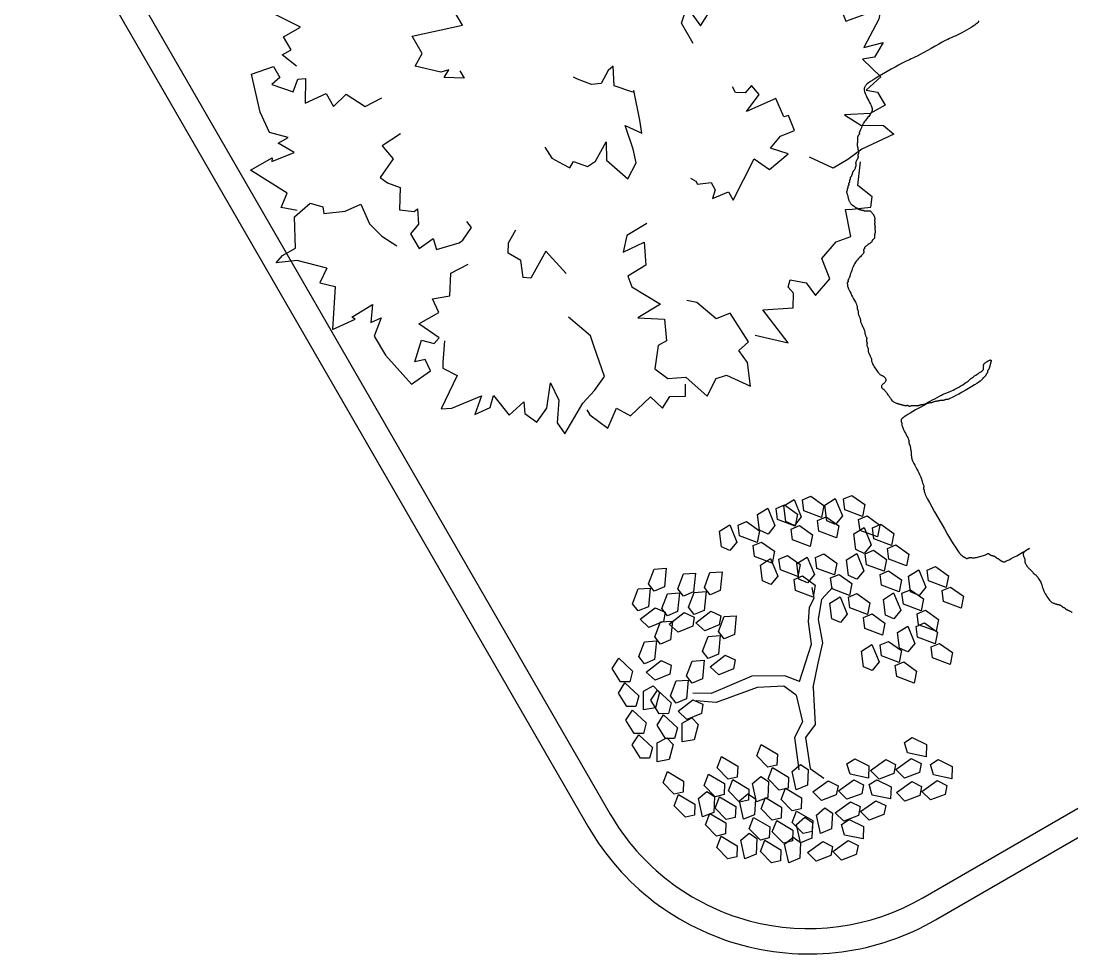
# Model space of a CAD drawing. Header units: metres. Extents: x 99558 to 100592, y 49739 to 50255.
# Drawn here: x 100035.736 to 100039.869, y 50038.74 to 50042.408 of the extents above; entities that cross this region are included whole.
import ezdxf

# ---------------------------------------------------------------- set-up
doc = ezdxf.new("R2010")
doc.units = ezdxf.units.M
doc.header["$MEASUREMENT"] = 0
doc.layers.add('Vegetation', color=100, linetype='Continuous')
doc.layers.add('Walkway', color=96, linetype='Continuous')

# ---------------------------------------------------------------- blocks, each defined once
blk = doc.blocks.new('L', base_point=(1.3683, 0.5913))
for p, q in [((1.2809, 0.65), (1.3117, 0.675)), ((1.3117, 0.675), (1.3419, 0.6213)), ((1.2937, 0.5998), (1.2809, 0.65)), ((1.3419, 0.6213), (1.3225, 0.5909)), ((1.2753, 0.5668), (1.3061, 0.5917)), ((1.3225, 0.5909), (1.2937, 0.5998)), ((1.3061, 0.5917), (1.3362, 0.538)), ((1.2881, 0.5166), (1.2753, 0.5668)), ((1.3557, 0.5478), (1.3911, 0.5544)), ((1.3911, 0.5544), (1.4042, 0.5272)), ((1.3362, 0.538), (1.3169, 0.5076)), ((1.337, 0.4891), (1.3557, 0.5478)), ((1.4042, 0.5272), (1.3763, 0.4836)), ((1.3169, 0.5076), (1.2881, 0.5166)), ((1.3763, 0.4836), (1.337, 0.4891))]:
    blk.add_line(p, q)
blk = doc.blocks.new('TREE-11')
at = {"layer": 'Vegetation'}
for p, q in [((25.18, 29.57), (26.56, 33.63)), ((21.73, 27.36), (25.18, 29.57)), ((27.6, 27.72), (33.46, 29.57)), ((18.63, 22.55), (21.73, 27.36)), ((22.42, 21.44), (27.6, 27.72)), ((-28.64, 17.37), (-34.84, 21.07)), ((15.18, 14.42), (18.63, 22.55)), ((19.32, 12.57), (22.42, 21.44)), ((-28.64, 13.31), (-35.18, 17.75)), ((-11.39, 15.16), (-28.64, 17.37)), ((-11.73, 10.35), (-28.64, 13.31)), ((0, 8.87), (-11.39, 15.16)), ((3.79, 4.07), (15.18, 14.42)), ((13.8, 6.66), (19.32, 12.57)), ((-2.41, 5.55), (-11.73, 10.35)), ((3.79, 4.07), (0, 8.87)), ((0, 0), (-2.41, 5.55)), ((7.24, -0.74), (13.8, 6.66)), ((0, 0), (-3.1, -10.35)), ((7.24, -0.74), (0.69, -13.67)), ((-3.1, -10.35), (-8.97, -14.04)), ((-8.97, -14.04), (-13.8, -25.87)), ((-5.18, -16.26), (-9.66, -27.71)), ((0.69, -13.67), (-5.18, -16.26)), ((-9.66, -27.71), (-6.9, -33.63))]:
    blk.add_line(p, q, dxfattribs=at)
for p, xscale, yscale, zscale, rotation in [((-25.53, 58.4), 120, 120, 120, 295.0165150851705), ((9.31, 58.4), 119.9999999999999, 119.9999999999999, 119.9999999999999, 190.1248425347957), ((25.53, 56.56), 119.9999999999999, 119.9999999999999, 119.9999999999999, 190.1248425347957), ((36.21, 54.33), 119.9999999999999, 119.9999999999999, 119.9999999999999, 190.1248425347957), ((-16.56, 51.01), 120, 120, 120, 295.0165150851705), ((-7.24, 46.21), 120, 120, 120, 295.0165150851705), ((50.36, 46.57), 119.9999999999999, 119.9999999999999, 119.9999999999999, 190.1248425347957), ((-33.81, 39.18), 120, 120, 120, 295.0165150851705), ((16.56, 38.81), 119.9999999999999, 119.9999999999999, 119.9999999999999, 190.1248425347957), ((-48.64, 36.23), 119.9999999999998, 119.9999999999998, 119.9999999999998, 347.8021081598379), ((29.32, 32.16), 119.9999999999999, 119.9999999999999, 119.9999999999999, 190.1248425347957), ((54.5, 31.05), 119.9999999999999, 119.9999999999999, 119.9999999999999, 190.1248425347957), ((-11.04, 28.46), 120, 120, 120, 295.0165150851705), ((46.91, 23.66), 119.9999999999999, 119.9999999999999, 119.9999999999999, 190.1248425347957), ((-30.7, 19.6), 120, 120, 120, 295.0165150851705), ((-41.74, 17.75), 119.9999999999998, 119.9999999999998, 119.9999999999998, 347.8021081598379), ((-54.15, 15.9), 119.9999999999998, 119.9999999999998, 119.9999999999998, 347.8021081598379), ((32.77, 12.2), 119.9999999999999, 119.9999999999999, 119.9999999999999, 190.1248425347957), ((51.74, 2.96), 119.9999999999999, 119.9999999999999, 119.9999999999999, 190.1248425347957), ((64.85, 5.91), 119.9999999999999, 119.9999999999999, 119.9999999999999, 190.1248425347957), ((34.15, -10.35), 119.9999999999999, 119.9999999999999, 119.9999999999999, 190.1248425347957), ((50.01, -11.09), 119.9999999999999, 119.9999999999999, 119.9999999999999, 190.1248425347957), ((-1.38, -34), 119.9999999999998, 119.9999999999998, 119.9999999999998, 66.16076666471409), ((22.42, -38.06), 119.9999999999998, 119.9999999999998, 119.9999999999998, 66.16076666471409), ((2.07, -45.45), 119.9999999999998, 119.9999999999998, 119.9999999999998, 66.16076666471409), ((26.91, -50.63), 119.9999999999998, 119.9999999999998, 119.9999999999998, 66.16076666471409), ((-15.18, -53.59), 119.9999999999998, 119.9999999999998, 119.9999999999998, 66.16076666471409)]:
    blk.add_blockref('L', p, dxfattribs=dict(at, xscale=xscale, yscale=yscale, zscale=zscale, rotation=rotation))
at = {"layer": 'Vegetation', "xscale": 120, "yscale": 120, "zscale": 120}
for p in [(-52.09, -10.71), (-30.7, -16.25), (-38.64, -19.58), (-14.84, -19.95), (-45.88, -33.26), (-23.81, -38.8), (-15.18, -39.54), (-31.74, -43.24)]:
    blk.add_blockref('L', p, dxfattribs=at)
blk = doc.blocks.new('TREE-01')
blk.add_lwpolyline([(-19.81, 72.56), (-19.85, 72.55), (-19.89, 72.53), (-19.91, 72.51), (-19.94, 72.48), (-19.97, 72.45), (-20.01, 72.41), (-20.09, 72.37), (-20.21, 72.34), (-20.37, 72.3), (-20.61, 72.27), (-20.91, 72.24), (-21.31, 72.22), (-21.76, 72.2), (-22.26, 72.19), (-22.79, 72.19), (-23.32, 72.19), (-23.83, 72.2), (-24.3, 72.22), (-24.72, 72.24), (-25.06, 72.27), (-25.34, 72.3), (-25.6, 72.34), (-25.86, 72.37), (-26.15, 72.41), (-26.49, 72.45), (-26.92, 72.48), (-27.45, 72.51), (-28.11, 72.53), (-28.88, 72.55), (-29.72, 72.56), (-30.59, 72.57), (-31.46, 72.59), (-32.29, 72.6), (-33.06, 72.62), (-33.72, 72.64), (-34.26, 72.67), (-34.69, 72.7), (-35.06, 72.74), (-35.4, 72.77), (-35.74, 72.81), (-36.11, 72.85), (-36.56, 72.88), (-37.12, 72.91), (-37.81, 72.93), (-38.61, 72.94), (-39.48, 72.95), (-40.39, 72.96), (-41.3, 72.95), (-42.17, 72.94), (-42.97, 72.93), (-43.66, 72.91), (-44.22, 72.88), (-44.65, 72.85), (-44.97, 72.81), (-45.21, 72.77), (-45.38, 72.72), (-45.5, 72.67), (-45.59, 72.62), (-45.66, 72.57), (-45.74, 72.52), (-45.82, 72.46), (-45.9, 72.39), (-45.99, 72.3), (-46.07, 72.18), (-46.14, 72.02), (-46.21, 71.82), (-46.26, 71.57), (-46.31, 71.27), (-46.34, 70.93), (-46.37, 70.56), (-46.39, 70.17), (-46.4, 69.79), (-46.42, 69.42), (-46.44, 69.08), (-46.46, 68.77), (-46.49, 68.53), (-46.52, 68.33), (-46.56, 68.17), (-46.6, 68.05), (-46.65, 67.96), (-46.7, 67.88), (-46.75, 67.83), (-46.8, 67.77), (-46.85, 67.72), (-46.9, 67.67), (-46.96, 67.62), (-47.04, 67.57), (-47.13, 67.51), (-47.24, 67.45), (-47.37, 67.38), (-47.53, 67.31), (-47.72, 67.23), (-47.93, 67.15), (-48.16, 67.06), (-48.4, 66.97), (-48.65, 66.87), (-48.89, 66.77), (-49.12, 66.68), (-49.33, 66.58), (-49.52, 66.48), (-49.68, 66.38), (-49.83, 66.28), (-49.96, 66.18), (-50.08, 66.09), (-50.19, 66), (-50.3, 65.92), (-50.4, 65.84), (-50.5, 65.77), (-50.6, 65.7), (-50.69, 65.64), (-50.78, 65.58), (-50.87, 65.53), (-50.94, 65.48), (-51.01, 65.43), (-51.06, 65.38), (-51.11, 65.33), (-51.14, 65.28), (-51.17, 65.23), (-51.19, 65.18), (-51.21, 65.14), (-51.22, 65.1), (-51.24, 65.07), (-51.26, 65.04), (-51.29, 65.02), (-51.33, 65), (-51.36, 64.99), (-51.41, 64.98), (-51.45, 64.96), (-51.5, 64.95), (-51.55, 64.93), (-51.6, 64.91), (-51.65, 64.88), (-51.7, 64.85), (-51.75, 64.81), (-51.8, 64.76), (-51.85, 64.71), (-51.9, 64.65), (-51.95, 64.58), (-52, 64.51), (-52.05, 64.43), (-52.1, 64.35), (-52.15, 64.26), (-52.2, 64.18), (-52.25, 64.09), (-52.3, 64), (-52.35, 63.92), (-52.4, 63.84), (-52.45, 63.77), (-52.5, 63.7), (-52.55, 63.64), (-52.59, 63.58), (-52.63, 63.53), (-52.67, 63.48), (-52.7, 63.43), (-52.73, 63.38), (-52.75, 63.33), (-52.77, 63.28), (-52.79, 63.22), (-52.8, 63.17), (-52.81, 63.11), (-52.83, 63.05), (-52.84, 62.98), (-52.87, 62.91), (-52.89, 62.83), (-52.93, 62.75), (-52.96, 62.66), (-53, 62.58), (-53.04, 62.49), (-53.07, 62.4), (-53.1, 62.32), (-53.13, 62.24), (-53.15, 62.17), (-53.17, 62.11), (-53.19, 62.05), (-53.2, 61.99), (-53.21, 61.95), (-53.23, 61.91), (-53.24, 61.87), (-53.27, 61.84), (-53.29, 61.82), (-53.33, 61.8), (-53.36, 61.79), (-53.4, 61.78), (-53.44, 61.76), (-53.47, 61.75), (-53.5, 61.73), (-53.53, 61.71), (-53.55, 61.68), (-53.57, 61.65), (-53.59, 61.61), (-53.6, 61.57), (-53.61, 61.52), (-53.63, 61.48), (-53.64, 61.43), (-53.67, 61.38), (-53.69, 61.33), (-53.73, 61.28), (-53.77, 61.23), (-53.82, 61.18), (-53.87, 61.13), (-53.93, 61.08), (-53.99, 61.03), (-54.07, 60.98), (-54.14, 60.93), (-54.23, 60.88), (-54.31, 60.83), (-54.39, 60.78), (-54.47, 60.73), (-54.54, 60.68), (-54.61, 60.63), (-54.67, 60.58), (-54.71, 60.53), (-54.74, 60.48), (-54.77, 60.43), (-54.79, 60.38), (-54.81, 60.33), (-54.83, 60.28), (-54.84, 60.23), (-54.87, 60.18), (-54.89, 60.13), (-54.93, 60.08), (-54.97, 60.03), (-55.01, 59.98), (-55.05, 59.93), (-55.1, 59.88), (-55.15, 59.83), (-55.2, 59.78), (-55.25, 59.73), (-55.3, 59.68), (-55.35, 59.63), (-55.4, 59.59), (-55.45, 59.54), (-55.5, 59.51), (-55.55, 59.47), (-55.6, 59.44), (-55.65, 59.42), (-55.7, 59.4), (-55.75, 59.39), (-55.8, 59.38), (-55.85, 59.36), (-55.9, 59.35), (-55.95, 59.33), (-56, 59.31), (-56.05, 59.28), (-56.1, 59.25), (-56.15, 59.21), (-56.2, 59.17), (-56.25, 59.12), (-56.3, 59.08), (-56.35, 59.03), (-56.4, 58.98), (-56.45, 58.93), (-56.5, 58.88), (-56.55, 58.83), (-56.6, 58.79), (-56.65, 58.74), (-56.7, 58.71), (-56.75, 58.67), (-56.8, 58.64), (-56.85, 58.62), (-56.9, 58.6), (-56.95, 58.59), (-56.99, 58.58), (-57.03, 58.57), (-57.07, 58.55), (-57.11, 58.53), (-57.13, 58.51), (-57.16, 58.48), (-57.17, 58.45), (-57.19, 58.42), (-57.2, 58.38), (-57.21, 58.34), (-57.23, 58.3), (-57.25, 58.27), (-57.27, 58.24), (-57.3, 58.22), (-57.33, 58.21), (-57.36, 58.19), (-57.4, 58.18), (-57.44, 58.17), (-57.47, 58.15), (-57.51, 58.13), (-57.53, 58.11), (-57.56, 58.08), (-57.57, 58.05), (-57.59, 58.02), (-57.6, 57.98), (-57.61, 57.94), (-57.63, 57.91), (-57.65, 57.87), (-57.67, 57.84), (-57.7, 57.82), (-57.73, 57.81), (-57.76, 57.79), (-57.8, 57.78), (-57.84, 57.77), (-57.87, 57.75), (-57.91, 57.73), (-57.93, 57.71), (-57.96, 57.68), (-57.97, 57.65), (-57.99, 57.62), (-58, 57.58), (-58.01, 57.54), (-58.03, 57.51), (-58.05, 57.47), (-58.07, 57.44), (-58.1, 57.42), (-58.13, 57.41), (-58.16, 57.39), (-58.2, 57.38), (-58.24, 57.37), (-58.27, 57.35), (-58.31, 57.33), (-58.34, 57.31), (-58.36, 57.28), (-58.37, 57.25), (-58.39, 57.22), (-58.4, 57.18), (-58.41, 57.14), (-58.43, 57.11), (-58.45, 57.07), (-58.47, 57.04), (-58.5, 57.02), (-58.53, 57.01), (-58.56, 56.99), (-58.6, 56.98), (-58.64, 56.97), (-58.67, 56.95), (-58.71, 56.93), (-58.74, 56.91), (-58.76, 56.88), (-58.77, 56.85), (-58.79, 56.82), (-58.8, 56.78), (-58.81, 56.74), (-58.83, 56.71), (-58.85, 56.67), (-58.87, 56.65), (-58.9, 56.62), (-58.93, 56.6), (-58.96, 56.59), (-59, 56.57), (-59.04, 56.55), (-59.08, 56.52), (-59.11, 56.49), (-59.14, 56.45), (-59.16, 56.39), (-59.18, 56.32), (-59.19, 56.25), (-59.2, 56.16), (-59.21, 56.07), (-59.23, 55.98), (-59.25, 55.88), (-59.27, 55.78), (-59.3, 55.68), (-59.33, 55.58), (-59.37, 55.48), (-59.4, 55.37), (-59.44, 55.26), (-59.48, 55.15), (-59.51, 55.03), (-59.54, 54.91), (-59.56, 54.78), (-59.57, 54.65), (-59.58, 54.52), (-59.59, 54.39), (-59.58, 54.26), (-59.57, 54.13), (-59.56, 54.02), (-59.54, 53.91), (-59.51, 53.82), (-59.48, 53.74), (-59.44, 53.66), (-59.4, 53.6), (-59.37, 53.54), (-59.33, 53.48), (-59.3, 53.43), (-59.27, 53.38), (-59.25, 53.33), (-59.23, 53.28), (-59.21, 53.23), (-59.2, 53.18), (-59.19, 53.13), (-59.18, 53.08), (-59.16, 53.03), (-59.14, 52.98), (-59.11, 52.93), (-59.08, 52.88), (-59.04, 52.83), (-59, 52.78), (-58.96, 52.73), (-58.93, 52.68), (-58.9, 52.63), (-58.87, 52.58), (-58.85, 52.53), (-58.83, 52.48), (-58.81, 52.43), (-58.8, 52.39), (-58.79, 52.35), (-58.77, 52.31), (-58.76, 52.27), (-58.74, 52.25), (-58.71, 52.22), (-58.67, 52.21), (-58.64, 52.19), (-58.6, 52.18), (-58.56, 52.17), (-58.53, 52.15), (-58.5, 52.14), (-58.47, 52.11), (-58.45, 52.09), (-58.43, 52.05), (-58.41, 52.02), (-58.4, 51.98), (-58.39, 51.94), (-58.37, 51.91), (-58.36, 51.87), (-58.34, 51.85), (-58.31, 51.82), (-58.27, 51.81), (-58.24, 51.79), (-58.2, 51.78), (-58.16, 51.77), (-58.13, 51.75), (-58.1, 51.74), (-58.07, 51.71), (-58.05, 51.69), (-58.03, 51.65), (-58.01, 51.62), (-58, 51.58), (-57.99, 51.54), (-57.97, 51.51), (-57.96, 51.47), (-57.93, 51.45), (-57.91, 51.42), (-57.87, 51.41), (-57.84, 51.39), (-57.79, 51.38), (-57.75, 51.37), (-57.7, 51.35), (-57.65, 51.34), (-57.6, 51.31), (-57.55, 51.29), (-57.5, 51.25), (-57.45, 51.22), (-57.4, 51.18), (-57.35, 51.14), (-57.3, 51.11), (-57.25, 51.07), (-57.2, 51.05), (-57.15, 51.02), (-57.1, 51), (-57.05, 50.98), (-57.01, 50.95), (-56.97, 50.9), (-56.93, 50.84), (-56.9, 50.76), (-56.87, 50.65), (-56.85, 50.51), (-56.83, 50.34), (-56.82, 50.17), (-56.82, 49.98), (-56.82, 49.79), (-56.83, 49.62), (-56.85, 49.45), (-56.87, 49.31), (-56.9, 49.2), (-56.93, 49.12), (-56.96, 49.06), (-57, 49.01), (-57.04, 48.98), (-57.07, 48.96), (-57.11, 48.94), (-57.13, 48.91), (-57.16, 48.89), (-57.17, 48.85), (-57.19, 48.81), (-57.2, 48.77), (-57.21, 48.73), (-57.23, 48.68), (-57.25, 48.63), (-57.27, 48.58), (-57.3, 48.53), (-57.33, 48.48), (-57.36, 48.43), (-57.4, 48.38), (-57.44, 48.33), (-57.47, 48.28), (-57.51, 48.23), (-57.53, 48.18), (-57.56, 48.13), (-57.57, 48.08), (-57.59, 48.03), (-57.6, 47.98), (-57.61, 47.93), (-57.63, 47.88), (-57.65, 47.83), (-57.67, 47.78), (-57.7, 47.73), (-57.73, 47.68), (-57.76, 47.63), (-57.8, 47.58), (-57.84, 47.53), (-57.87, 47.48), (-57.91, 47.43), (-57.93, 47.38), (-57.96, 47.33), (-57.97, 47.28), (-57.99, 47.23), (-58, 47.18), (-58.01, 47.13), (-58.03, 47.08), (-58.05, 47.03), (-58.07, 46.98), (-58.1, 46.93), (-58.13, 46.88), (-58.17, 46.83), (-58.21, 46.78), (-58.26, 46.73), (-58.3, 46.68), (-58.35, 46.63), (-58.4, 46.58), (-58.45, 46.53), (-58.5, 46.48), (-58.55, 46.43), (-58.59, 46.38), (-58.64, 46.33), (-58.67, 46.28), (-58.71, 46.23), (-58.74, 46.18), (-58.76, 46.13), (-58.78, 46.08), (-58.79, 46.04), (-58.81, 45.99), (-58.83, 45.95), (-58.86, 45.91), (-58.89, 45.88), (-58.94, 45.85), (-58.99, 45.83), (-59.06, 45.81), (-59.13, 45.79), (-59.2, 45.78), (-59.28, 45.77), (-59.35, 45.75), (-59.41, 45.74), (-59.47, 45.72), (-59.51, 45.69), (-59.55, 45.65), (-59.59, 45.62), (-59.63, 45.58), (-59.68, 45.54), (-59.74, 45.51), (-59.83, 45.48), (-59.94, 45.45), (-60.08, 45.43), (-60.24, 45.41), (-60.42, 45.39), (-60.6, 45.38), (-60.79, 45.37), (-60.97, 45.35), (-61.13, 45.34), (-61.27, 45.32), (-61.38, 45.29), (-61.46, 45.25), (-61.53, 45.22), (-61.57, 45.18), (-61.6, 45.14), (-61.63, 45.11), (-61.65, 45.08), (-61.67, 45.05), (-61.7, 45.03), (-61.73, 45.01), (-61.77, 44.99), (-61.8, 44.98), (-61.84, 44.97), (-61.88, 44.96), (-61.91, 44.94), (-61.94, 44.92), (-61.96, 44.89), (-61.98, 44.85), (-61.99, 44.82), (-62, 44.77), (-62.02, 44.73), (-62.03, 44.68), (-62.05, 44.63), (-62.07, 44.58), (-62.1, 44.53), (-62.14, 44.48), (-62.19, 44.43), (-62.25, 44.38), (-62.34, 44.33), (-62.45, 44.28), (-62.58, 44.23), (-62.74, 44.18), (-62.93, 44.13), (-63.14, 44.08), (-63.39, 44.01), (-63.65, 43.94), (-63.92, 43.85), (-64.21, 43.74), (-64.51, 43.61), (-64.81, 43.45), (-65.1, 43.26), (-65.4, 43.05), (-65.69, 42.82), (-65.96, 42.59), (-66.22, 42.36), (-66.47, 42.15), (-66.68, 41.95), (-66.87, 41.78), (-67.03, 41.65), (-67.16, 41.55), (-67.27, 41.48), (-67.36, 41.42), (-67.42, 41.39), (-67.47, 41.36), (-67.51, 41.34), (-67.54, 41.32), (-67.56, 41.29), (-67.58, 41.26), (-67.59, 41.22), (-67.61, 41.18), (-67.62, 41.15), (-67.63, 41.11), (-67.65, 41.08), (-67.67, 41.05), (-67.7, 41.03), (-67.73, 41.01), (-67.77, 41), (-67.81, 40.98), (-67.84, 40.97), (-67.88, 40.96), (-67.91, 40.94), (-67.94, 40.92), (-67.96, 40.89), (-67.98, 40.86), (-67.99, 40.82), (-68.01, 40.78), (-68.02, 40.73), (-68.03, 40.68), (-68.05, 40.63), (-68.07, 40.58), (-68.1, 40.53), (-68.13, 40.47), (-68.17, 40.4), (-68.21, 40.3), (-68.24, 40.17), (-68.28, 40), (-68.31, 39.79), (-68.34, 39.52), (-68.36, 39.19), (-68.38, 38.81), (-68.39, 38.41), (-68.41, 37.99), (-68.42, 37.58), (-68.43, 37.18), (-68.45, 36.82), (-68.47, 36.52), (-68.5, 36.28), (-68.53, 36.09), (-68.57, 35.96), (-68.61, 35.86), (-68.64, 35.79), (-68.68, 35.74), (-68.71, 35.7), (-68.74, 35.65), (-68.76, 35.6), (-68.78, 35.53), (-68.79, 35.46), (-68.81, 35.38), (-68.82, 35.29), (-68.83, 35.21), (-68.85, 35.13), (-68.87, 35.05), (-68.9, 34.98), (-68.93, 34.91), (-68.97, 34.84), (-69.01, 34.78), (-69.04, 34.71), (-69.08, 34.63), (-69.11, 34.55), (-69.14, 34.45), (-69.16, 34.35), (-69.18, 34.23), (-69.19, 34.11), (-69.21, 33.99), (-69.22, 33.86), (-69.23, 33.74), (-69.25, 33.62), (-69.27, 33.52), (-69.3, 33.42), (-69.33, 33.34), (-69.37, 33.25), (-69.41, 33.17), (-69.44, 33.08), (-69.48, 32.98), (-69.51, 32.86), (-69.54, 32.72), (-69.56, 32.56), (-69.58, 32.38), (-69.6, 32.19), (-69.61, 31.99), (-69.62, 31.79), (-69.63, 31.59), (-69.65, 31.41), (-69.67, 31.25), (-69.7, 31.11), (-69.73, 31), (-69.77, 30.89), (-69.81, 30.8), (-69.85, 30.72), (-69.88, 30.63), (-69.91, 30.55), (-69.94, 30.45), (-69.96, 30.35), (-69.98, 30.23), (-70, 30.11), (-70.01, 30), (-70.02, 29.88), (-70.04, 29.77), (-70.05, 29.67), (-70.07, 29.59), (-70.1, 29.52), (-70.14, 29.47), (-70.17, 29.43), (-70.21, 29.4), (-70.25, 29.36), (-70.28, 29.33), (-70.31, 29.3), (-70.34, 29.25), (-70.36, 29.2), (-70.38, 29.13), (-70.4, 29.06), (-70.41, 28.99), (-70.42, 28.91), (-70.44, 28.84), (-70.45, 28.78), (-70.47, 28.72), (-70.5, 28.68), (-70.54, 28.64), (-70.57, 28.61), (-70.61, 28.58), (-70.65, 28.55), (-70.68, 28.5), (-70.71, 28.45), (-70.74, 28.39), (-70.76, 28.3), (-70.78, 28.21), (-70.8, 28.1), (-70.81, 27.99), (-70.82, 27.88), (-70.84, 27.77), (-70.85, 27.67), (-70.88, 27.59), (-70.9, 27.52), (-70.94, 27.47), (-70.97, 27.42), (-71.01, 27.37), (-71.05, 27.32), (-71.08, 27.25), (-71.11, 27.16), (-71.14, 27.05), (-71.16, 26.92), (-71.18, 26.75), (-71.2, 26.57), (-71.21, 26.39), (-71.22, 26.2), (-71.24, 26.02), (-71.25, 25.86), (-71.28, 25.72), (-71.3, 25.61), (-71.34, 25.52), (-71.37, 25.44), (-71.41, 25.37), (-71.45, 25.29), (-71.48, 25.2), (-71.51, 25.08), (-71.54, 24.92), (-71.56, 24.73), (-71.58, 24.5), (-71.59, 24.24), (-71.59, 23.97), (-71.59, 23.7), (-71.58, 23.42), (-71.56, 23.16), (-71.54, 22.92), (-71.51, 22.71), (-71.48, 22.53), (-71.44, 22.37), (-71.4, 22.24), (-71.36, 22.12), (-71.31, 22.02), (-71.26, 21.93), (-71.21, 21.86), (-71.16, 21.78), (-71.11, 21.72), (-71.06, 21.65), (-71.02, 21.58), (-70.97, 21.51), (-70.94, 21.43), (-70.9, 21.35), (-70.88, 21.26), (-70.85, 21.15), (-70.84, 21.04), (-70.84, 20.92), (-70.85, 20.8), (-70.88, 20.68), (-70.92, 20.57), (-70.99, 20.47), (-71.08, 20.39), (-71.19, 20.32), (-71.32, 20.27), (-71.46, 20.23), (-71.61, 20.2), (-71.76, 20.17), (-71.9, 20.14), (-72.03, 20.1), (-72.14, 20.06), (-72.23, 20), (-72.3, 19.93), (-72.34, 19.86), (-72.37, 19.78), (-72.38, 19.7), (-72.38, 19.62), (-72.36, 19.53), (-72.34, 19.46), (-72.31, 19.38), (-72.28, 19.31), (-72.25, 19.24), (-72.21, 19.15), (-72.17, 19.05), (-72.14, 18.92), (-72.1, 18.77), (-72.08, 18.59), (-72.05, 18.37), (-72.04, 18.13), (-72.02, 17.86), (-72, 17.58), (-71.98, 17.3), (-71.95, 17.03), (-71.92, 16.76), (-71.88, 16.52), (-71.82, 16.31), (-71.75, 16.13), (-71.68, 15.98), (-71.6, 15.84), (-71.52, 15.73), (-71.43, 15.62), (-71.35, 15.54), (-71.28, 15.46), (-71.2, 15.39), (-71.14, 15.32), (-71.07, 15.26), (-71.02, 15.2), (-70.96, 15.14), (-70.91, 15.09), (-70.86, 15.04), (-70.81, 14.99), (-70.76, 14.94), (-70.71, 14.89), (-70.66, 14.84), (-70.61, 14.79), (-70.56, 14.74), (-70.51, 14.69), (-70.46, 14.64), (-70.41, 14.59), (-70.36, 14.54), (-70.31, 14.49), (-70.26, 14.45), (-70.21, 14.4), (-70.16, 14.36), (-70.11, 14.32), (-70.06, 14.29), (-70.01, 14.26), (-69.96, 14.24), (-69.91, 14.22), (-69.86, 14.2), (-69.82, 14.19), (-69.77, 14.18), (-69.74, 14.16), (-69.7, 14.15), (-69.67, 14.13), (-69.65, 14.1), (-69.63, 14.06), (-69.62, 14.03), (-69.61, 13.99), (-69.6, 13.95), (-69.58, 13.92), (-69.56, 13.89), (-69.54, 13.86), (-69.51, 13.84), (-69.48, 13.82), (-69.44, 13.8), (-69.39, 13.79), (-69.34, 13.78), (-69.28, 13.76), (-69.21, 13.75), (-69.14, 13.73), (-69.06, 13.7), (-68.98, 13.66), (-68.89, 13.63), (-68.81, 13.58), (-68.72, 13.54), (-68.63, 13.49), (-68.55, 13.44), (-68.47, 13.39), (-68.4, 13.34), (-68.33, 13.29), (-68.27, 13.25), (-68.21, 13.2), (-68.14, 13.16), (-68.08, 13.12), (-68.01, 13.09), (-67.94, 13.06), (-67.86, 13.04), (-67.78, 13.02), (-67.7, 13), (-67.62, 12.99), (-67.54, 12.98), (-67.46, 12.97), (-67.4, 12.95), (-67.34, 12.93), (-67.29, 12.9), (-67.25, 12.87), (-67.19, 12.83), (-67.11, 12.79), (-66.99, 12.75), (-66.81, 12.72), (-66.58, 12.69), (-66.27, 12.66), (-65.88, 12.64), (-65.43, 12.62), (-64.93, 12.61), (-64.41, 12.59), (-63.88, 12.58), (-63.38, 12.57), (-62.93, 12.55), (-62.54, 12.53), (-62.23, 12.5), (-61.98, 12.47), (-61.79, 12.43), (-61.62, 12.39), (-61.46, 12.36), (-61.28, 12.32), (-61.07, 12.29), (-60.8, 12.26), (-60.47, 12.24), (-60.08, 12.22), (-59.65, 12.21), (-59.19, 12.21), (-58.74, 12.21), (-58.3, 12.22), (-57.89, 12.24), (-57.53, 12.26), (-57.24, 12.29), (-57, 12.32), (-56.81, 12.36), (-56.63, 12.39), (-56.48, 12.43), (-56.32, 12.47), (-56.14, 12.5), (-55.93, 12.53), (-55.69, 12.55), (-55.41, 12.57), (-55.11, 12.58), (-54.81, 12.59), (-54.51, 12.61), (-54.22, 12.62), (-53.96, 12.64), (-53.73, 12.66), (-53.56, 12.69), (-53.42, 12.72), (-53.33, 12.76), (-53.26, 12.8), (-53.21, 12.85), (-53.18, 12.89), (-53.16, 12.94), (-53.13, 12.99), (-53.1, 13.04), (-53.07, 13.09), (-53.04, 13.14), (-53, 13.19), (-52.96, 13.24), (-52.93, 13.29), (-52.89, 13.34), (-52.87, 13.39), (-52.84, 13.44), (-52.82, 13.49), (-52.8, 13.54), (-52.77, 13.58), (-52.72, 13.63), (-52.66, 13.66), (-52.58, 13.7), (-52.47, 13.73), (-52.33, 13.75), (-52.16, 13.76), (-51.99, 13.77), (-51.81, 13.78), (-51.63, 13.77), (-51.46, 13.76), (-51.32, 13.75), (-51.2, 13.73), (-51.12, 13.7), (-51.07, 13.66), (-51.05, 13.63), (-51.05, 13.58), (-51.07, 13.54), (-51.1, 13.49), (-51.15, 13.44), (-51.2, 13.39), (-51.25, 13.34), (-51.3, 13.29), (-51.35, 13.24), (-51.4, 13.19), (-51.45, 13.14), (-51.5, 13.09), (-51.55, 13.04), (-51.6, 12.99), (-51.65, 12.94), (-51.7, 12.89), (-51.75, 12.84), (-51.8, 12.79), (-51.85, 12.74), (-51.9, 12.69), (-51.95, 12.64), (-52, 12.59), (-52.05, 12.54), (-52.1, 12.49), (-52.15, 12.45), (-52.2, 12.4), (-52.25, 12.36), (-52.3, 12.32), (-52.35, 12.29), (-52.4, 12.26), (-52.45, 12.24), (-52.5, 12.22), (-52.55, 12.21), (-52.59, 12.19), (-52.63, 12.18), (-52.67, 12.17), (-52.7, 12.15), (-52.73, 12.13), (-52.75, 12.1), (-52.77, 12.07), (-52.79, 12.03), (-52.8, 11.99), (-52.81, 11.96), (-52.83, 11.92), (-52.84, 11.89), (-52.87, 11.86), (-52.89, 11.84), (-52.93, 11.82), (-52.97, 11.81), (-53.01, 11.79), (-53.05, 11.78), (-53.1, 11.77), (-53.15, 11.75), (-53.2, 11.73), (-53.25, 11.7), (-53.3, 11.67), (-53.35, 11.63), (-53.41, 11.59), (-53.47, 11.56), (-53.53, 11.52), (-53.59, 11.49), (-53.67, 11.46), (-53.74, 11.44), (-53.83, 11.42), (-53.91, 11.41), (-53.99, 11.39), (-54.07, 11.38), (-54.14, 11.37), (-54.21, 11.35), (-54.27, 11.33), (-54.31, 11.3), (-54.36, 11.27), (-54.44, 11.23), (-54.55, 11.19), (-54.72, 11.16), (-54.96, 11.12), (-55.29, 11.09), (-55.73, 11.06), (-56.29, 11.04), (-56.94, 11.02), (-57.66, 11.01), (-58.4, 11.01), (-59.15, 11.01), (-59.86, 11.02), (-60.51, 11.04), (-61.07, 11.06), (-61.51, 11.09), (-61.84, 11.12), (-62.09, 11.16), (-62.25, 11.19), (-62.37, 11.23), (-62.44, 11.27), (-62.49, 11.3), (-62.54, 11.33), (-62.59, 11.35), (-62.66, 11.37), (-62.73, 11.38), (-62.81, 11.39), (-62.89, 11.41), (-62.98, 11.42), (-63.06, 11.44), (-63.14, 11.46), (-63.21, 11.49), (-63.28, 11.52), (-63.34, 11.56), (-63.4, 11.59), (-63.45, 11.63), (-63.5, 11.67), (-63.55, 11.7), (-63.6, 11.73), (-63.65, 11.75), (-63.71, 11.77), (-63.76, 11.78), (-63.81, 11.79), (-63.87, 11.81), (-63.93, 11.82), (-64, 11.84), (-64.07, 11.86), (-64.15, 11.89), (-64.23, 11.92), (-64.32, 11.96), (-64.41, 11.99), (-64.51, 12.03), (-64.61, 12.07), (-64.71, 12.1), (-64.81, 12.13), (-64.91, 12.15), (-65, 12.17), (-65.1, 12.18), (-65.19, 12.19), (-65.27, 12.21), (-65.35, 12.22), (-65.42, 12.24), (-65.47, 12.26), (-65.52, 12.29), (-65.57, 12.32), (-65.63, 12.36), (-65.72, 12.39), (-65.86, 12.43), (-66.05, 12.47), (-66.32, 12.5), (-66.67, 12.53), (-67.12, 12.55), (-67.64, 12.56), (-68.21, 12.57), (-68.82, 12.58), (-69.42, 12.57), (-70, 12.56), (-70.54, 12.55), (-71.01, 12.53), (-71.39, 12.5), (-71.69, 12.46), (-71.91, 12.42), (-72.08, 12.38), (-72.19, 12.32), (-72.27, 12.26), (-72.31, 12.2), (-72.34, 12.13), (-72.36, 12.05), (-72.38, 11.97), (-72.4, 11.88), (-72.41, 11.8), (-72.42, 11.72), (-72.44, 11.65), (-72.45, 11.58), (-72.48, 11.53), (-72.5, 11.48), (-72.54, 11.44), (-72.57, 11.39), (-72.61, 11.33), (-72.65, 11.25), (-72.68, 11.14), (-72.71, 10.99), (-72.74, 10.79), (-72.77, 10.54), (-72.78, 10.25), (-72.8, 9.93), (-72.81, 9.59), (-72.82, 9.26), (-72.84, 8.94), (-72.85, 8.64), (-72.88, 8.39), (-72.9, 8.2), (-72.94, 8.04), (-72.97, 7.93), (-73.01, 7.85), (-73.05, 7.79), (-73.08, 7.75), (-73.12, 7.71), (-73.14, 7.66), (-73.17, 7.6), (-73.18, 7.54), (-73.2, 7.46), (-73.21, 7.38), (-73.22, 7.29), (-73.24, 7.19), (-73.25, 7.09), (-73.28, 6.99), (-73.3, 6.89), (-73.34, 6.8), (-73.37, 6.7), (-73.41, 6.6), (-73.45, 6.51), (-73.48, 6.42), (-73.52, 6.34), (-73.54, 6.26), (-73.57, 6.19), (-73.58, 6.12), (-73.6, 6.06), (-73.61, 6), (-73.62, 5.95), (-73.64, 5.9), (-73.65, 5.84), (-73.68, 5.79), (-73.7, 5.74), (-73.74, 5.69), (-73.77, 5.64), (-73.81, 5.59), (-73.85, 5.54), (-73.88, 5.49), (-73.92, 5.44), (-73.94, 5.39), (-73.97, 5.34), (-73.98, 5.29), (-74, 5.24), (-74.01, 5.19), (-74.02, 5.14), (-74.04, 5.09), (-74.05, 5.04), (-74.08, 4.99), (-74.1, 4.94), (-74.14, 4.88), (-74.17, 4.81), (-74.21, 4.71), (-74.25, 4.58), (-74.28, 4.41), (-74.32, 4.2), (-74.34, 3.93), (-74.37, 3.6), (-74.38, 3.22), (-74.4, 2.82), (-74.41, 2.4), (-74.42, 1.97), (-74.44, 1.57), (-74.45, 1.19), (-74.48, 0.86), (-74.51, 0.59), (-74.54, 0.38), (-74.57, 0.2), (-74.61, 0.06), (-74.65, -0.05), (-74.68, -0.15), (-74.72, -0.24), (-74.74, -0.34), (-74.77, -0.44), (-74.78, -0.56), (-74.8, -0.68), (-74.81, -0.8), (-74.82, -0.91), (-74.84, -1.02), (-74.86, -1.12), (-74.88, -1.2), (-74.91, -1.27), (-74.94, -1.32), (-74.97, -1.36), (-75.01, -1.4), (-75.05, -1.43), (-75.08, -1.46), (-75.12, -1.49), (-75.14, -1.54), (-75.17, -1.59), (-75.18, -1.66), (-75.2, -1.73), (-75.21, -1.8), (-75.22, -1.88), (-75.24, -1.95), (-75.26, -2.01), (-75.28, -2.07), (-75.31, -2.12), (-75.34, -2.18), (-75.37, -2.29), (-75.41, -2.48), (-75.45, -2.77), (-75.48, -3.19), (-75.52, -3.77), (-75.54, -4.54), (-75.57, -5.51), (-75.58, -6.65), (-75.59, -7.9), (-75.59, -9.21), (-75.59, -10.52), (-75.58, -11.78), (-75.57, -12.94), (-75.54, -13.93), (-75.52, -14.73), (-75.48, -15.34), (-75.45, -15.8), (-75.41, -16.12), (-75.37, -16.33), (-75.34, -16.46), (-75.31, -16.54), (-75.28, -16.6), (-75.26, -16.65), (-75.24, -16.7), (-75.22, -16.75), (-75.21, -16.8), (-75.2, -16.85), (-75.18, -16.9), (-75.17, -16.95), (-75.14, -17), (-75.12, -17.05), (-75.08, -17.1), (-75.05, -17.15), (-75.01, -17.2), (-74.97, -17.25), (-74.94, -17.3), (-74.91, -17.35), (-74.88, -17.4), (-74.86, -17.45), (-74.84, -17.5), (-74.82, -17.54), (-74.8, -17.59), (-74.78, -17.63), (-74.76, -17.67), (-74.72, -17.7), (-74.68, -17.73), (-74.62, -17.75), (-74.55, -17.77), (-74.48, -17.79), (-74.39, -17.81), (-74.3, -17.83), (-74.21, -17.85), (-74.11, -17.89), (-74.01, -17.93), (-73.91, -17.99), (-73.81, -18.05), (-73.7, -18.13), (-73.58, -18.21), (-73.44, -18.29), (-73.3, -18.37), (-73.13, -18.45), (-72.94, -18.53), (-72.73, -18.6), (-72.5, -18.67), (-72.26, -18.73), (-72.02, -18.78), (-71.78, -18.83), (-71.55, -18.87), (-71.33, -18.9), (-71.14, -18.93), (-70.98, -18.95), (-70.85, -18.97), (-70.74, -18.99), (-70.66, -19), (-70.59, -19.01), (-70.54, -19.02), (-70.5, -19.04), (-70.47, -19.06), (-70.45, -19.09), (-70.44, -19.13), (-70.42, -19.16), (-70.41, -19.21), (-70.4, -19.25), (-70.38, -19.3), (-70.36, -19.35), (-70.34, -19.4), (-70.31, -19.45), (-70.28, -19.5), (-70.24, -19.55), (-70.2, -19.6), (-70.15, -19.65), (-70.11, -19.7), (-70.06, -19.75), (-70.01, -19.8), (-69.96, -19.85), (-69.91, -19.9), (-69.86, -19.95), (-69.82, -20), (-69.77, -20.05), (-69.74, -20.1), (-69.7, -20.15), (-69.67, -20.2), (-69.65, -20.25), (-69.63, -20.3), (-69.62, -20.35), (-69.61, -20.4), (-69.6, -20.45), (-69.58, -20.5), (-69.56, -20.55), (-69.54, -20.6), (-69.51, -20.65), (-69.48, -20.7), (-69.44, -20.75), (-69.41, -20.8), (-69.37, -20.85), (-69.33, -20.9), (-69.3, -20.95), (-69.27, -21), (-69.25, -21.05), (-69.23, -21.1), (-69.22, -21.15), (-69.21, -21.2), (-69.19, -21.25), (-69.18, -21.3), (-69.16, -21.35), (-69.14, -21.4), (-69.11, -21.45), (-69.08, -21.5), (-69.04, -21.55), (-69.01, -21.6), (-68.97, -21.65), (-68.93, -21.7), (-68.9, -21.75), (-68.87, -21.8), (-68.85, -21.85), (-68.82, -21.9), (-68.76, -21.94), (-68.67, -21.99), (-68.52, -22.03), (-68.3, -22.07), (-68, -22.1), (-67.61, -22.13), (-67.11, -22.15), (-66.53, -22.17), (-65.9, -22.18), (-65.26, -22.19), (-64.65, -22.19), (-64.09, -22.2), (-63.62, -22.2), (-63.27, -22.2), (-63.07, -22.2), (-63, -22.2), (-63.04, -22.2), (-63.16, -22.21), (-63.34, -22.21), (-63.56, -22.22), (-63.79, -22.24), (-64, -22.26), (-64.19, -22.29), (-64.34, -22.33), (-64.45, -22.37), (-64.55, -22.42), (-64.62, -22.48), (-64.67, -22.55), (-64.71, -22.64), (-64.74, -22.73), (-64.76, -22.84), (-64.78, -22.95), (-64.79, -23.07), (-64.81, -23.19), (-64.82, -23.3), (-64.83, -23.41), (-64.85, -23.51), (-64.87, -23.6), (-64.9, -23.66), (-64.93, -23.72), (-64.97, -23.76), (-65.01, -23.8), (-65.04, -23.85), (-65.08, -23.91), (-65.11, -23.97), (-65.14, -24.06), (-65.16, -24.17), (-65.18, -24.31), (-65.19, -24.45), (-65.19, -24.61), (-65.19, -24.78), (-65.18, -24.94), (-65.16, -25.11), (-65.14, -25.26), (-65.11, -25.41), (-65.08, -25.54), (-65.04, -25.66), (-65.01, -25.78), (-64.97, -25.89), (-64.93, -25.99), (-64.9, -26.1), (-64.87, -26.2), (-64.85, -26.3), (-64.83, -26.39), (-64.82, -26.49), (-64.81, -26.59), (-64.79, -26.68), (-64.78, -26.77), (-64.76, -26.85), (-64.74, -26.93), (-64.71, -27), (-64.68, -27.07), (-64.64, -27.15), (-64.61, -27.23), (-64.57, -27.32), (-64.53, -27.43), (-64.5, -27.57), (-64.47, -27.73), (-64.45, -27.92), (-64.43, -28.13), (-64.42, -28.36), (-64.42, -28.59), (-64.42, -28.83), (-64.43, -29.06), (-64.45, -29.27), (-64.47, -29.46), (-64.5, -29.62), (-64.53, -29.76), (-64.57, -29.89), (-64.61, -30.01), (-64.64, -30.14), (-64.68, -30.29), (-64.71, -30.46), (-64.74, -30.66), (-64.76, -30.91), (-64.77, -31.18), (-64.78, -31.49), (-64.78, -31.8), (-64.77, -32.12), (-64.75, -32.43), (-64.72, -32.73), (-64.67, -32.99), (-64.62, -33.23), (-64.55, -33.42), (-64.48, -33.59), (-64.4, -33.73), (-64.31, -33.86), (-64.23, -33.96), (-64.15, -34.05), (-64.07, -34.13), (-64, -34.2), (-63.93, -34.26), (-63.87, -34.33), (-63.81, -34.38), (-63.76, -34.44), (-63.71, -34.49), (-63.65, -34.54), (-63.6, -34.59), (-63.55, -34.64), (-63.51, -34.69), (-63.46, -34.74), (-63.41, -34.79), (-63.37, -34.84), (-63.33, -34.89), (-63.3, -34.94), (-63.27, -34.99), (-63.25, -35.04), (-63.23, -35.09), (-63.22, -35.14), (-63.2, -35.19), (-63.19, -35.24), (-63.18, -35.29), (-63.16, -35.34), (-63.14, -35.39), (-63.11, -35.44), (-63.08, -35.49), (-63.04, -35.54), (-63, -35.59), (-62.97, -35.64), (-62.93, -35.69), (-62.9, -35.74), (-62.87, -35.79), (-62.85, -35.84), (-62.83, -35.89), (-62.82, -35.94), (-62.8, -35.99), (-62.79, -36.04), (-62.78, -36.09), (-62.76, -36.14), (-62.74, -36.19), (-62.71, -36.24), (-62.68, -36.29), (-62.64, -36.35), (-62.6, -36.4), (-62.55, -36.46), (-62.5, -36.52), (-62.45, -36.59), (-62.4, -36.66), (-62.35, -36.74), (-62.3, -36.82), (-62.25, -36.91), (-62.2, -37), (-62.14, -37.1), (-62.08, -37.19), (-62.01, -37.29)])
blk = doc.blocks.new('TREE-13')
for points in [[(-21.55, 67.39), (-19.58, 66.68), (-18.68, 69.81), (-10.83, 73.35), (-12.85, 70.01), (-12.85, 68.14), (-7.46, 69.81), (-3.65, 68.77), (-4.1, 65.43), (2.19, 67.72), (5.1, 68.14), (3.98, 64.39), (8.02, 63.35), (6.45, 59.19), (-1.18, 59.19), (-3.2, 55.44), (0.62, 52.94), (5.55, 52.53), (-2.3, 46.28), (-9.03, 46.28), (-9.48, 46.7), (-9.93, 50.24)], [(6, 66.48), (8.47, 71.68), (13.18, 69.81), (13.63, 66.48), (19.46, 67.1), (19.91, 64.39), (24.4, 63.77), (25.3, 61.69), (25.3, 60.23), (30.23, 60.85), (28.21, 58.15), (33.6, 57.73), (31.58, 55.86), (35.35, 53.05)], [(-21.55, 67.39), (-23.22, 65.01), (-26.99, 66.85), (-28.3, 60.72)], [(-45.27, 43.31), (-46.62, 46.64), (-44.6, 46.64), (-44.6, 49.55), (-40.78, 49.55), (-43.7, 53.92), (-43.7, 55.8), (-41.23, 55.17), (-39.89, 53.51), (-39.89, 58.5), (-36.97, 59.13), (-36.97, 57.25), (-35.4, 55.8), (-34.05, 61.21), (-36.07, 63.08), (-32.03, 66), (-31.59, 61.83), (-31.14, 59.13), (-32.03, 55.8), (-27.77, 54.96), (-27.77, 58.09), (-23.96, 58.09), (-24.41, 54.55)], [(35.35, 53.05), (41.87, 54.3), (36.68, 48), (42.6, 47.36), (42.6, 44.48), (41.48, 43.36), (41.8, 41.92), (45, 42.4), (46.92, 44.8), (49.63, 41.45), (47.88, 37.45), (50.56, 34.08), (53.42, 32.98), (52.19, 27.7), (53.47, 27.54), (57.15, 27.06), (57.31, 24.99), (54.43, 22.91), (54.41, 21.49)], [(30.32, 51.33), (29.87, 45.71), (32.79, 42.79), (38.31, 42.79), (39.88, 39.87), (40.94, 34.53), (42.51, 32.24), (34.39, 29.17), (37.5, 26.76), (35.03, 25.93), (38.56, 23.61), (41.69, 25.58), (44.07, 24.69)], [(-59.34, 18.66), (-61.81, 20.74), (-59.34, 22.62), (-63.38, 30.11), (-58.45, 30.11), (-58.9, 29.49), (-54.18, 28.86), (-55.98, 31.99), (-53.73, 31.99), (-56.43, 34.69), (-55.98, 39.06), (-53.73, 46.35), (-49.25, 45.52), (-49.25, 43.02), (-51.27, 42.6), (-48.35, 39.27), (-46.33, 40.94), (-44.98, 40.31), (-47.45, 36.15), (-42.96, 35.73), (-42.96, 32.82), (-39.6, 33.65), (-37.58, 29.7), (-33.89, 29.55)], [(8.96, 43.3), (12.59, 45.58), (13.05, 44.64), (14.07, 42.6), (18.45, 43.39), (18.79, 41.69), (18.61, 39.04), (22.71, 37.37), (21.83, 34.6), (21.03, 34.2), (23.75, 32.77), (26.15, 33.5), (28.04, 30.72), (25.12, 29.03), (26.85, 27.57), (23.88, 23.99), (23.07, 23.59), (20.09, 23.03), (19.44, 24.33)], [(-17.93, 26.42), (-17.93, 24.76), (-21.29, 26.84), (-19.72, 27.67), (-21.29, 28.09), (-25.11, 31.63), (-22.64, 33.09), (-22.64, 37.04), (-12.99, 33.92), (-12.99, 39.96), (-11.65, 40.58), (-9.63, 37.87), (-6.71, 37.87), (-5.81, 36), (-5.81, 33.09)], [(-34.25, 21.59), (-38.53, 21.3), (-38.36, 20.27), (-37.98, 18.01), (-41.98, 16.08), (-41.26, 14.51), (-39.56, 12.47), (-41.89, 8.71), (-39.55, 6.99), (-38.67, 7.13), (-40.03, 4.38), (-42.39, 3.56), (-42.29, 0.2), (-38.93, 0.55), (-39.47, -1.65), (-34.96, -2.8), (-34.08, -2.65), (-31.34, -1.35), (-31.58, 0.09)], [(24.51, 8.17), (24.51, 12.75), (26.98, 15.04), (27.43, 10.46), (31.47, 12.54), (31.47, 16.71), (33.71, 17.12), (39.54, 14), (39.54, 19.2), (42.46, 14.83), (46.27, 16.71), (46.27, 18.58), (49.86, 21.49), (52.78, 20.24), (54.35, 17.12), (59.74, 15.46), (57.72, 12.13), (58.17, 10.04), (62.43, 7.13), (58.17, 5.26), (55.25, 5.46), (54.8, 2.97), (48.07, 3.17), (47.62, 6.09), (42.91, 7.75), (41.56, 9.21)], [(-59.95, 5.95), (-64.28, 10.13), (-68.09, 11.79), (-66.3, 12.42), (-63.38, 12.42), (-60.47, 17.83), (-56.43, 18.66), (-54.63, 16.79), (-55.08, 15.54), (-51.27, 13.87), (-47.9, 13.46), (-48.35, 9.29), (-47.45, 5.96), (-45.88, 2.84)], [(-10.97, 5.1), (-10.85, 2.54), (-9.56, 0.44), (-8.74, -0.9), (-7.5, -0.14), (-5.61, -2.4), (-3.72, -2.29), (0, 0), (-1.72, -3.17), (0.04, -8.41), (3.06, -6.55), (3.89, -3.93), (4.84, 0.87), (6.9, -2.07), (7.85, 0.35), (9.75, 6), (9.4, 5.79), (6.86, 8.71), (8.64, 12.17), (7.34, 11.9), (4.86, 10.37), (3.15, 11.16), (1.27, 13.43), (0.8, 14.19)], [(-59.95, 5.95), (-62.6, 4.11), (-60.33, 2.01), (-65.06, -5.07), (-60.14, -5.54), (-60.53, -4.87), (-55.78, -4.7), (-57.86, -7.64), (-55.63, -7.85), (-58.57, -10.29), (-58.54, -14.68), (-57, -22.15), (-52.45, -21.75), (-52.21, -19.26), (-54.18, -18.65), (-50.96, -15.61), (-49.11, -17.46), (-47.71, -16.97), (-49.77, -12.59), (-45.27, -12.6), (-44.99, -9.7), (-41.72, -10.85), (-39.33, -7.1), (-35.51, -7.31)], [(48.07, 3.17), (52.22, 0.69), (53.12, 0.06), (52.67, -3.06), (59.85, -4.31), (58.5, -5.97), (53.12, -9.3), (56.93, -10.35), (54.02, -12.01), (51.77, -11.18), (53.12, -15.97), (49.3, -16.8), (51.1, -18.26), (51.1, -21.17), (47.73, -21.17), (43.25, -18.88), (45.04, -22.21), (48.86, -24.5), (49.75, -27), (42.8, -26.38), (39.43, -26.79), (36.07, -26.79), (33.08, -22.63)], [(10.76, -14.51), (11.41, -15.56), (11.41, -16.19), (13.87, -17.23), (13.87, -18.9), (12.53, -20.14), (15.89, -20.56), (15.89, -22.43), (23.52, -17.44), (25.09, -20.77), (29.8, -19.94), (27.34, -17.23), (30.25, -16.19), (33.17, -16.61), (33.62, -13.48), (32.72, -13.27), (33.17, -9.32), (26.89, -8.69), (30.7, -7.03), (30.25, -4.74), (28.46, -5.36), (26.89, -4.32), (26.89, -3.07)], [(-19.71, -18.49), (-21.05, -12.7), (-26.23, -15.81), (-27.45, -14.98), (-26.17, -11.85), (-27.67, -9.35), (-26.53, -7.62), (-24.03, -6.12)], [(-47.09, -18.01), (-49.5, -21.53), (-50.06, -22.47), (-48.35, -25.12), (-54.35, -29.25), (-52.44, -30.2), (-46.15, -30.99), (-49.19, -33.52), (-45.84, -33.82), (-44.15, -32.13), (-43.38, -37.04), (-39.56, -36.21), (-40.59, -38.28), (-39.37, -40.93), (-36.31, -39.53), (-33.19, -35.57), (-33.43, -39.35), (-35.94, -43.02), (-35.72, -45.67), (-29.65, -42.2), (-26.42, -41.17), (-23.36, -39.77), (-22.18, -33.73), (-21.74, -31.47), (-23.68, -26.17)], [(-1.12, -17.89), (-5.7, -17.97), (-7.94, -20.47), (-3.36, -20.84), (-5.37, -24.92), (-9.53, -24.99), (-9.91, -27.24), (-6.69, -33.02), (-11.9, -33.1), (-7.48, -35.95), (-9.29, -39.79), (-11.16, -39.82), (-14.01, -43.46), (-12.72, -46.36), (-9.57, -47.88), (-7.81, -53.23), (-4.52, -51.16), (-2.43, -51.57), (0.56, -55.78), (2.36, -51.49), (2.1, -48.58), (4.59, -48.09), (4.27, -41.36), (1.35, -40.96), (-0.39, -36.28), (-1.87, -34.96)], [(6.35, -47.59), (11.21, -52.12), (10.17, -44.02), (15.52, -46.63), (17.05, -44.19), (16.69, -42.65), (17.73, -41.6), (20.18, -43.71), (20.53, -46.76), (24.62, -45.36), (25.26, -41.05), (29.32, -39.62), (32.33, -40.21), (34.1, -35.09), (35.27, -35.64), (38.63, -37.19), (39.87, -35.51), (38.54, -32.22), (41.32, -28.4)], [(-29.65, -43.75), (-29.65, -44.9), (-27.88, -48.91), (-24.42, -46.36), (-22.78, -49.09), (-17.5, -47.81), (-16.59, -50.91), (-14.22, -49.63), (-11.49, -51.09), (-10.27, -49.06)]]:
    blk.add_lwpolyline(points)

msp = doc.modelspace()

# ---------------------------------------------------------------- linework, layer by layer
at = {"layer": 'Walkway'}
for points in [[(100039.3324, 50038.8744), (100041.9304, 50040.3744, 0.414214), (100042.2965, 50041.7404), (100019.5465, 50081.1445, 0.414214), (100018.1804, 50081.5106), (100015.5824, 50080.0106, 0.414214), (100015.2163, 50078.6445), (100037.9663, 50039.2404, 0.414214)], [(100039.2824, 50038.961), (100041.8804, 50040.461, 0.414214), (100042.2099, 50041.6904), (100019.4599, 50081.0945, 0.414214), (100018.2304, 50081.424), (100015.6324, 50079.924, 0.414214), (100015.3029, 50078.6945), (100038.0529, 50039.2904, 0.414214)]]:
    msp.add_lwpolyline(points, format="xyb", close=True, dxfattribs=at)

# ---------------------------------------------------------------- block references
at = {"layer": 'Vegetation', "color": 0, "rotation": 30.00000000000242}
for name, p, xscale, yscale, zscale in [('TREE-13', (100038.0367, 50041.9332), 0.02, 0.02, 0.02), ('TREE-01', (100040.5708, 50041.3492), 0.02, 0.02, 0.02), ('TREE-11', (100038.7844, 50039.7574), 0.01, 0.01, 0.01)]:
    msp.add_blockref(name, p, dxfattribs=dict(at, xscale=xscale, yscale=yscale, zscale=zscale))

doc.saveas('drawing.dxf')
